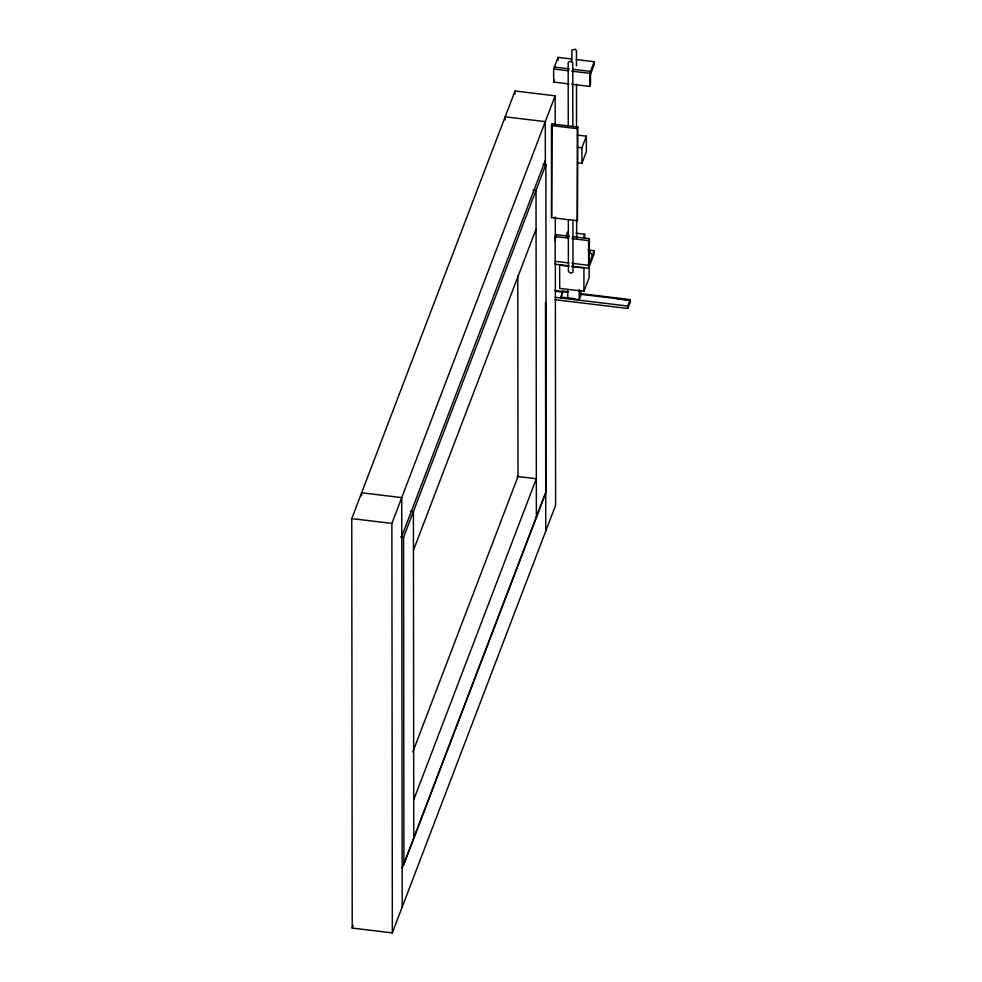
<?xml version="1.0" encoding="UTF-8"?>
<svg xmlns="http://www.w3.org/2000/svg" width="982" height="982" viewBox="0 0 982 982"><rect width="100%" height="100%" fill="white"/><g stroke="black" fill="none" stroke-linecap="round" stroke-linejoin="round"><path stroke-width="1.47" d="M555.346 262.992L555.603 505.313L392.334 932.9L352.207 928.076L351.765 518.594L515.034 91.007L555.161 95.831L555.198 124.972M568.713 83.887L553.676 82.071L553.652 68.986L558.095 57.373L571.634 59.006M553.676 82.071L554.413 80.143M392.334 932.9L391.879 523.418L555.161 95.831M551.467 125.561L552.08 123.953L577.87 127.046L577.355 220.741L551.565 217.636L551.467 125.561L577.256 128.667L577.87 127.046M401.785 536.368L545.341 160.41M545.882 164.583L546.238 491.687L403.909 864.418L403.553 537.314L545.882 164.583L542.911 164.227M571.72 84.243L589.777 86.416L589.765 73.331L594.208 61.719L576.152 59.546M590.513 74.301L594.208 64.628L594.208 61.719M589.777 86.416L590.526 84.477L590.501 71.404L572.445 69.231M413.447 550.264L536.062 229.174M551.565 217.636L552.08 123.953M577.514 162.767L581.933 163.294L581.909 147.791L586.352 136.167L577.502 135.111M581.933 163.294L586.364 151.682L586.352 136.167M568.885 265.852L555.211 264.207L555.186 236.576L555.922 234.649L569.597 236.294M566.074 235.864L567.498 232.157M562.932 291.2L560.71 297.976L562.932 291.2L568.431 291.863M583.271 237.939L584.683 234.232L576.09 233.188M571.929 266.208L588.635 268.221L588.599 240.602L589.347 238.663L572.629 236.65M588.12 250.017L594.196 250.741L588.623 265.312L571.917 263.311M588.635 268.221L594.196 253.651L594.196 250.741M573.5 299.007L579.233 299.694L581.086 294.858L581.074 290.5M568.75 266.22L559.654 265.128L559.691 288.389L583.934 291.298L589.139 277.648L589.126 264.563M412.821 751.966L517.993 476.54L517.772 275.967M352.207 928.076L353.25 925.363M413.717 799.839L536.332 478.737L517.023 476.417M402.141 868.321L545.157 493.786M555.174 299.731L627.78 308.458L627.768 306.04L630.235 299.584L580.325 293.581M627.78 308.458L630.235 302.014L630.235 299.584M617.887 299.044L629.99 300.234L629.99 302.652M554.4 67.058L569.437 68.863M553.652 68.986L568.701 70.802M571.708 71.158L589.765 73.331M577.49 147.263L581.909 147.791M533.054 190.042L536.025 190.41L536.381 517.502M555.186 236.576L568.86 238.221M571.892 238.589L588.599 240.602M555.211 261.298L568.885 262.943M571.782 266.588L583.909 268.037L583.934 291.298M554.609 290.488L568.222 292.133M555.873 291.323L563.435 292.231M581.59 294.416L629.99 300.234M560.71 297.006L574.47 298.663L574.47 299.633M555.174 297.313L627.768 306.04M410.439 511.143L413.41 511.499L413.766 838.603M351.765 518.594L391.879 523.418M400.582 536.958L403.553 537.314M589.36 251.269L592.453 255.308M589.347 238.663L589.372 263.372M589.016 242.505L589.028 248.814M584.683 234.232L584.695 238M579.22 289.518L579.233 299.694M577.256 128.667L577.355 220.741M576.471 65.954L576.459 50.683L575.342 49.272L571.868 50.131L571.88 62.345M576.495 84.268L576.532 126.997M576.643 220.103L576.655 238.417M572.825 126.973L572.764 62.787L570.223 61.203L568.173 62.247L568.247 126.42M572.936 220.189L572.985 272.137L570.935 273.18L568.406 271.584L568.345 219.637M567.768 289.592L567.768 298.319M558.095 57.373L558.095 60.283M555.922 234.649L555.922 237.558M555.296 216.985L555.321 241.523M545.354 166.118L545.305 121.645L505.178 116.821L505.19 119.89M545.501 302.616L545.747 531.127M515.034 91.007L515.047 94.076M402.19 907.086L401.736 497.604L361.622 492.78L361.622 495.836"/></g></svg>
